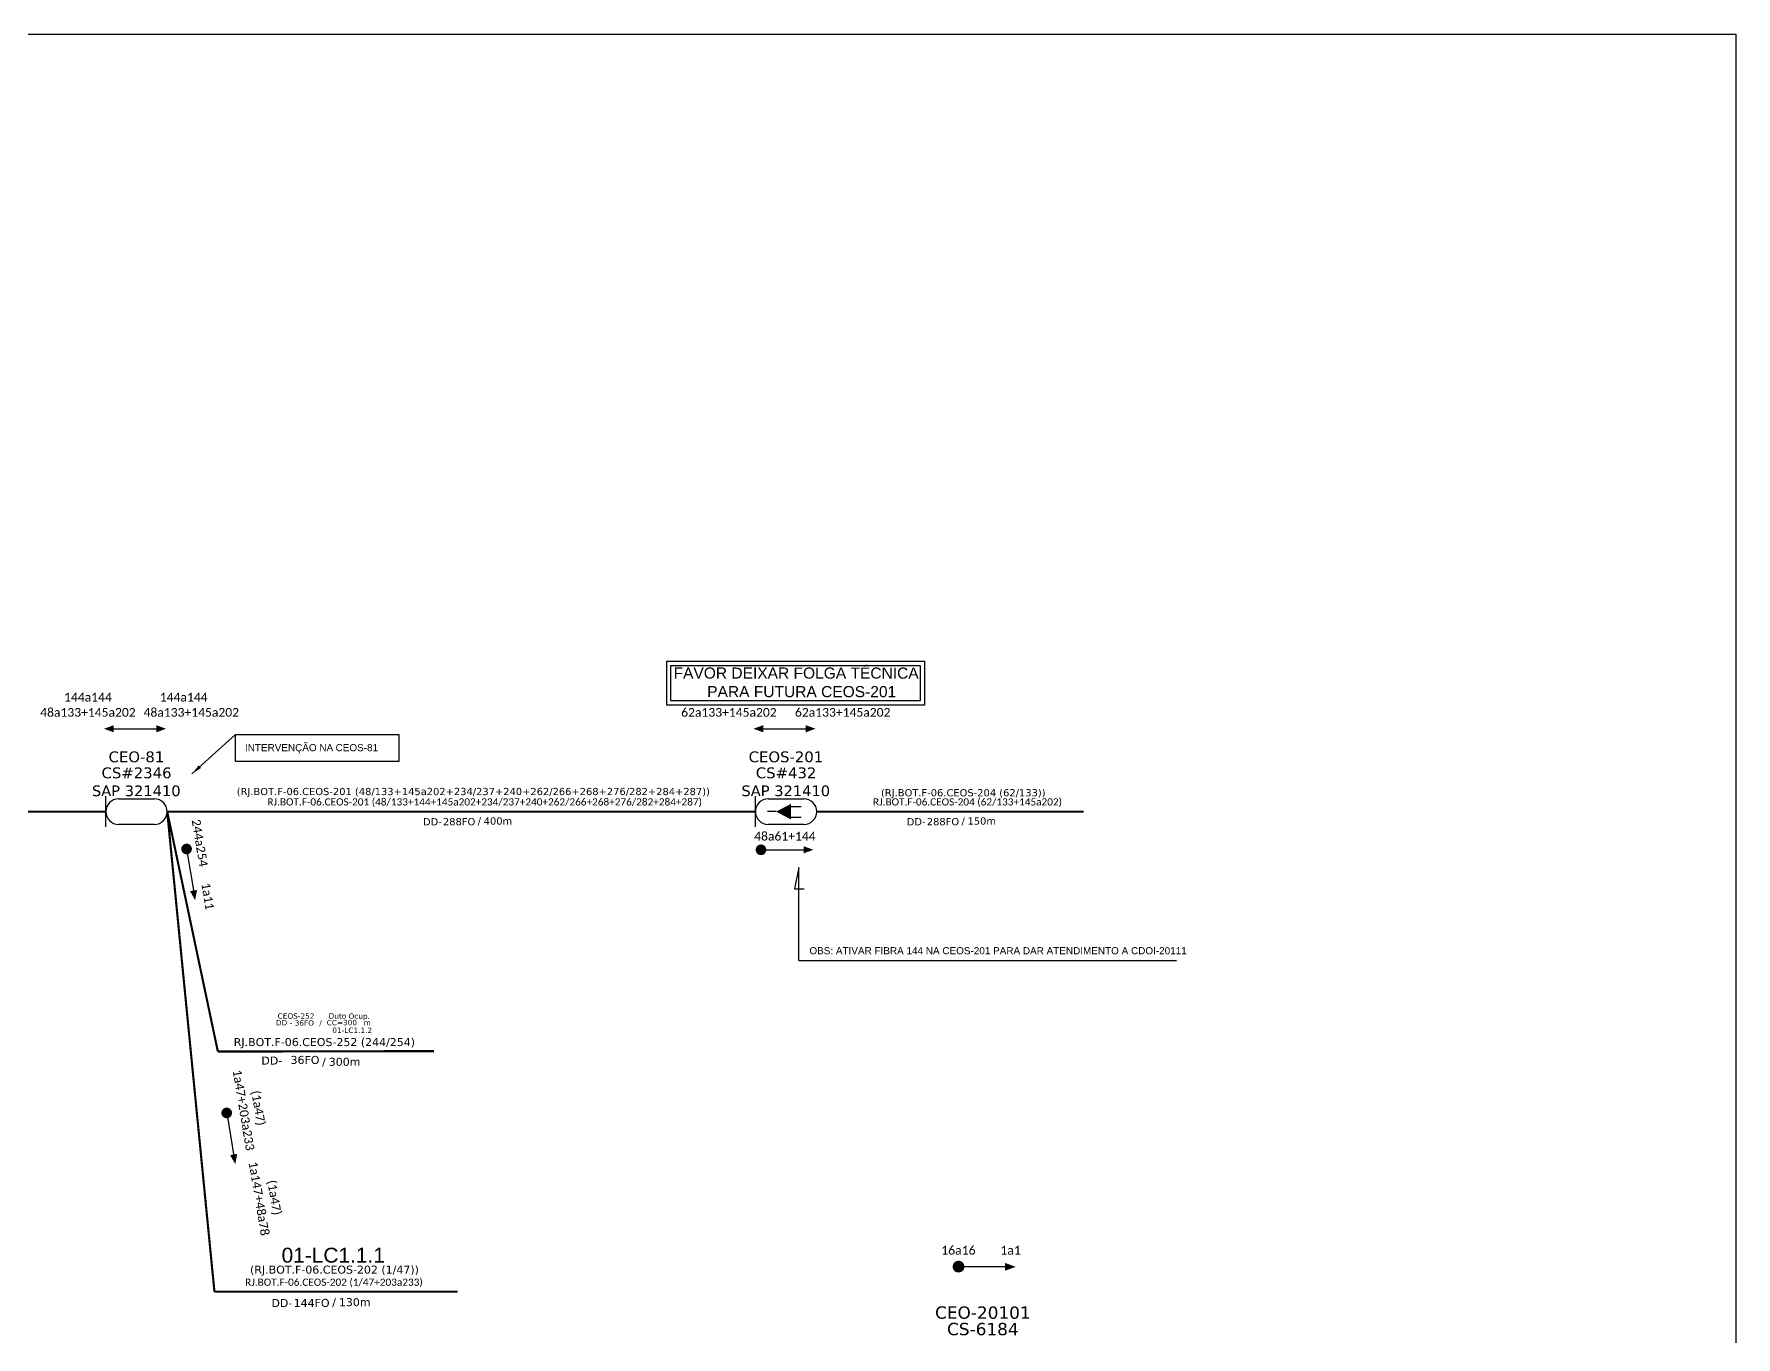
# Model space of a CAD drawing. Header units: inches. Extents: x -276 to 2427, y -126 to 468.
# Drawn here: x 246.2 to 565.1, y 223.8 to 468 of the extents above; entities that cross this region are included whole.
import ezdxf
from ezdxf.enums import TextEntityAlignment as Align

# ---------------------------------------------------------------- set-up
doc = ezdxf.new("R2010")
doc.units = ezdxf.units.IN
doc.header["$MEASUREMENT"] = 0
doc.linetypes.add('ARILSUPP', pattern=[2.98, 1.42, -0.71, 0.14, -0.71])
for name, color, linetype in [('20.4-CEOS', 1, 'Continuous'), ('20.5-CABO AÉREO', 1, 'Continuous'), ('CEO', 1, 'Continuous'), ('label_cabos', 7, 'Continuous'), ('LC1', 3, 'Continuous'), ('SETA', 7, 'Continuous'), ('texto', 255, 'Continuous')]:
    doc.layers.add(name, color=color, linetype=linetype)
doc.layers.add('40.1-ETIQUETAS', color=1, linetype='Continuous', lineweight=20)
doc.styles.add('ARIAL', font='arial.ttf')
doc.styles.add('siredit', font='verdana.ttf')
doc.dimstyles.new('CL', dxfattribs={"dimtxt": 1, "dimasz": 2, "dimexe": 0.18, "dimexo": 0.0625, "dimgap": 0.09, "dimtad": 0, "dimdec": 0, "dimrnd": 1, "dimzin": 0, "dimdsep": 46, "dimtxsty": 'siredit', "dimblk": 'NONE', "dimcen": 0, "dimse1": 1, "dimse2": 1, "dimsd1": 1, "dimsd2": 1, "dimclrt": 7, "dimadec": 0, "dimazin": 0, "dimtfac": 1, "dimtdec": 0, "dimtofl": 0, "dimtmove": 0, "dimatfit": 3, "dimfxl": 0, "dimtolj": 1, "dimtzin": 0, "dimarcsym": 0})

# ---------------------------------------------------------------- blocks, each defined once
blk = doc.blocks.new('_None')

msp = doc.modelspace()

# ---------------------------------------------------------------- linework, layer by layer
at = {"color": 7}
msp.add_lwpolyline([(-275.89, 468.03), (565.11, 468.03), (565.11, -125.97), (-275.89, -125.97)], close=True, dxfattribs=at)
at = {"color": 5, "ltscale": 9e-07}
for points in [[(364.77, 350.44), (413.03, 350.44), (413.03, 342.23), (364.77, 342.23)], [(365.54, 349.67), (412.26, 349.67), (412.26, 343), (365.54, 343)]]:
    msp.add_lwpolyline(points, close=True, dxfattribs=at)
at = {"color": 0}
msp.add_lwpolyline([(261.11, 337.79), (269.09, 337.79)], dxfattribs=at)
msp.add_lwpolyline([(283.92, 336.7), (314.54, 336.7), (314.54, 331.66), (283.92, 331.66)], close=True, dxfattribs=at)
at = {"color": 7}
for points in [[(382.83, 337.79), (390.81, 337.79)], [(382.41, 315.1), (390.39, 315.1)]]:
    msp.add_lwpolyline(points, dxfattribs=at)
at = {"color": 0, "const_width": 1}
for points in [[(274.69, 315.75, 1), (274.85, 314.77, 1)], [(282.21, 266.27, 1), (282.37, 265.29, 1)]]:
    msp.add_lwpolyline(points, format="xyb", close=True, dxfattribs=at)
at = {"color": 7}
for points, const_width in [([(381.91, 315.1, 1), (382.91, 315.1, 1)], 1), ([(418.88, 236.96, 1), (419.98, 236.96, 1)], 1.1)]:
    msp.add_lwpolyline(points, format="xyb", close=True, dxfattribs=dict(at, const_width=const_width))
at = {"color": 6}
for points in [[(389.5, 294.38), (389.5, 311.8), (388.68, 307.78), (390.53, 307.78)], [(389.5, 294.38), (460.29, 294.38)]]:
    msp.add_lwpolyline(points, dxfattribs=at)
at = {"layer": '20.4-CEOS', "color": 5}
for p, q in [((262.03, 324.66), (268.74, 324.66)), ((383.74, 324.66), (390.46, 324.66)), ((268.74, 319.87), (262.03, 319.87)), ((390.46, 319.87), (383.74, 319.87))]:
    msp.add_line(p, q, dxfattribs=at)
for points in [[(259.64, 319.38), (259.64, 325.15)], [(381.35, 319.38), (381.35, 325.15)], [(385.25, 322.26), (383.63, 322.26)], [(387.89, 323.21), (389.93, 323.21)], [(387.89, 321.22), (389.93, 321.22)]]:
    msp.add_lwpolyline(points, dxfattribs=at)
msp.add_lwpolyline([(385.25, 322.26, 0, 2.95, 0), (388.02, 322.26, 2.95, 2.95, 0)], format="xyseb", dxfattribs=at)
for centre, start, end in [((262.03, 322.26), 90, 270), ((268.74, 322.26), 270, 90), ((383.74, 322.26), 90, 270), ((390.46, 322.26), 270, 90)]:
    msp.add_arc(centre, 2.39, start, end, dxfattribs=at)
at = {"layer": '20.5-CABO AÉREO', "color": 5, "ltscale": 8, "const_width": 0.4}
for points in [[(194.24, 322.26), (259.64, 322.26)], [(271.14, 322.26), (381.35, 322.26)]]:
    msp.add_lwpolyline(points, dxfattribs=at)
at = {"layer": '20.5-CABO AÉREO', "color": 0, "ltscale": 8, "const_width": 0.4}
for points in [[(271.14, 322.26), (275.56, 277.26)], [(271.14, 322.26), (280.63, 277.28)], [(392.85, 322.26), (442.85, 322.26)], [(280.63, 277.28), (321.14, 277.36)], [(275.56, 277.26), (279.99, 232.25)], [(279.99, 232.25), (325.56, 232.25)]]:
    msp.add_lwpolyline(points, dxfattribs=at)
at = {"layer": 'SETA', "color": 0}
for points in [[(274.77, 315.26), (276.17, 306.78)], [(282.29, 265.78), (283.69, 257.3)]]:
    msp.add_lwpolyline(points, dxfattribs=at)
at = {"layer": 'SETA', "color": 7}
msp.add_lwpolyline([(419.43, 236.96), (428.89, 236.96)], dxfattribs=at)
at = {"layer": 'SETA', "color": 0}
for points in [[(261.12, 337.13), (259.28, 337.79), (261.11, 338.46)], [(269.09, 338.46), (270.93, 337.8), (269.1, 337.13)], [(276.73, 307.57), (276.37, 305.65), (275.42, 307.35)], [(284.25, 258.09), (283.89, 256.17), (282.93, 257.87)]]:
    msp.add_solid(points, dxfattribs=at)
at = {"layer": 'SETA', "color": 8}
msp.add_solid([(382.83, 337.13), (380.99, 337.79), (382.82, 338.46)], dxfattribs=at)
at = {"layer": 'SETA', "color": 7}
for points in [[(390.8, 338.46), (392.64, 337.8), (390.81, 337.13)], [(390.39, 315.77), (392.23, 315.11), (390.4, 314.43)], [(428.13, 237.66), (430.14, 236.92), (428.13, 236.19)]]:
    msp.add_solid(points, dxfattribs=at)

# ---------------------------------------------------------------- texts
at = {"color": 7, "style": 'ARIAL'}
for s, p in [('FAVOR DEIXAR FOLGA TÉCNICA', (366.03, 347.2)), ('PARA FUTURA CEOS-201', (372.33, 343.72))]:
    msp.add_text(s, height=2.0835, rotation=359.9867, dxfattribs=at).set_placement(p)
at = {"color": 0, "style": 'ARIAL'}
msp.add_text('INTERVENÇÃO NA', height=1.3317, dxfattribs=at).set_placement((302.24, 333.59), align=Align.RIGHT)
msp.add_text('CEOS-81', height=1.332, dxfattribs=at).set_placement((302.69, 333.59))
at = {"color": 6, "style": 'ARIAL'}
msp.add_text('OBS: ATIVAR FIBRA 144 NA CEOS-201 PARA DAR ATENDIMENTO A CDOI-20111', height=1.3317, dxfattribs=at).set_placement((462.19, 295.52), align=Align.RIGHT)
at = {"layer": '20.4-CEOS', "color": 7, "style": 'siredit'}
for s, height, p in [('CS#2346', 2.028, (265.39, 329.53)), ('SAP 321410', 2, (265.34, 326.16))]:
    msp.add_text(s, height=height, dxfattribs=at).set_placement(p, align=Align.MIDDLE_CENTER)
at = {"layer": '20.4-CEOS', "color": 5, "style": 'siredit'}
for s, height, p in [('CS#432', 2.028, (387.11, 329.53)), ('SAP 321410', 2, (387.05, 326.16))]:
    msp.add_text(s, height=height, dxfattribs=at).set_placement(p, align=Align.MIDDLE_CENTER)
at = {"layer": '20.4-CEOS', "color": 7, "style": 'siredit'}
for tag, text, p in [('CEO-20101', 'CEOSXXX', (423.99, 229.5)), ('CS-6184', 'CS-XXXX', (423.99, 226.41))]:
    msp.add_attdef(tag, text=text, height=2.308, rotation=359.9211, dxfattribs=at).set_placement(p, align=Align.TOP_CENTER)
at = {"layer": '40.1-ETIQUETAS', "color": 5, "style": 'siredit'}
msp.add_text('(RJ.BOT.F-06.CEOS-201 (48/133+145a202+234/237+240+262/266+268+276/282+284+287))', height=1.35, dxfattribs=at).set_placement((328.5, 326.03), align=Align.MIDDLE_CENTER)
at = {"layer": '40.1-ETIQUETAS', "color": 0, "style": 'siredit'}
for s, height, p in [('(RJ.BOT.F-06.CEOS-204 (62/133))', 1.35, (420.32, 325.8)), ('RJ.BOT.F-06.CEOS-252 (244/254)', 1.5, (300.59, 279.06)), ('(RJ.BOT.F-06.CEOS-202 (1/47))', 1.5, (302.48, 236.4))]:
    msp.add_text(s, height=height, dxfattribs=at).set_placement(p, align=Align.MIDDLE_CENTER)
at = {"layer": '40.1-ETIQUETAS', "color": 5, "style": 'siredit'}
for s, p in [('DD-', (322.59, 320.36)), ('288FO', (328.87, 320.38)), ('/', (329.94, 320.5))]:
    msp.add_text(s, height=1.35, dxfattribs=at).set_placement(p, align=Align.MIDDLE_RIGHT)
msp.add_text('400m', height=1.35, dxfattribs=at).set_placement((330.45, 320.5), align=Align.MIDDLE_LEFT)
at = {"layer": '40.1-ETIQUETAS', "color": 0, "style": 'siredit'}
for s, height, p in [('DD-', 1.35, (413.26, 320.36)), ('288FO', 1.35, (419.54, 320.38)), ('/', 1.35, (420.61, 320.5)), ('DD-', 1.5, (292.69, 275.59)), ('36FO', 1.5, (299.67, 275.71)), ('/', 1.5, (300.85, 275.36)), ('DD-', 1.5, (294.58, 230.14)), ('144FO', 1.5, (301.56, 230.16)), ('/', 1.5, (302.75, 230.3))]:
    msp.add_text(s, height=height, dxfattribs=at).set_placement(p, align=Align.MIDDLE_RIGHT)
for s, height, p in [('150m', 1.35, (421.11, 320.5)), ('300m', 1.5, (301.41, 275.36)), ('130m', 1.5, (303.31, 230.3))]:
    msp.add_text(s, height=height, dxfattribs=at).set_placement(p, align=Align.MIDDLE_LEFT)
at = {"layer": '40.1-ETIQUETAS', "color": 0}
for s, insert, char_height, width, attachment_point, style in [('{\\fCalibri|b0|i0|c0|p34;\\C1;144a144}', (256.28, 343.71), 1.633, 27.8947, 5, 'ARIAL'), ('{\\fCalibri|b0|i0|c0|p34;\\C1;144a144}', (274.23, 343.71), 1.633, 27.8947, 5, 'ARIAL'), ('{\\fCalibri|b0|i0|c0|p34;48a133+145a202}', (256.28, 340.86), 1.633, 27.8947, 5, 'ARIAL'), ('{\\fCalibri|b0|i0|c0|p34;48a133+145a202}', (275.65, 340.86), 1.633, 27.8947, 5, 'ARIAL'), ('{\\fCalibri|b0|i0|c0|p34;RJ.BOT.F-06.CEOS-204 (62/133+145a202)}', (403.4, 324.76), 1.35, 59.7129, 1, 'siredit'), ('{\\fCalibri|b0|i0|c0|p34;RJ.BOT.F-06.CEOS-202 (1/47+203a233)}', (285.74, 234.72), 1.35, 33.7679, 1, 'siredit')]:
    msp.add_mtext(s, dxfattribs=dict(at, insert=insert, char_height=char_height, width=width, attachment_point=attachment_point, style=style))
at = {"layer": '40.1-ETIQUETAS', "color": 8, "insert": (376.4, 340.86), "char_height": 1.633, "width": 27.8947, "attachment_point": 5, "style": 'ARIAL'}
msp.add_mtext('{\\fCalibri|b0|i0|c0|p34;\\C0;62a133+145a202}', dxfattribs=at)
at = {"layer": '40.1-ETIQUETAS', "color": 7, "char_height": 1.633, "width": 27.8947, "attachment_point": 5, "style": 'ARIAL'}
for s, insert in [('{\\fCalibri|b0|i0|c0|p34;\\C0;62a133+145a202}', (397.72, 340.86)), ('{\\fCalibri|b0|i0|c0|p34;48a61\\C1;+144}', (386.89, 317.65))]:
    msp.add_mtext(s, dxfattribs=dict(at, insert=insert))
at = {"layer": '40.1-ETIQUETAS', "color": 1, "insert": (289.92, 324.76), "char_height": 1.35, "width": 91.2258, "attachment_point": 1, "style": 'siredit'}
msp.add_mtext('{\\fCalibri|b0|i0|c0|p34;RJ.BOT.F-06.CEOS-201 (48/133+144+145a202+234/237+240+262/266+268+276/282+284+287)}', dxfattribs=at)
at = {"layer": '40.1-ETIQUETAS', "color": 0, "char_height": 1.633, "width": 27.8947, "attachment_point": 5, "rotation": 279.4257, "style": 'ARIAL'}
for s, insert in [('{\\fCalibri|b0|i0|c0|p34;244a254}', (277.24, 316.38)), ('{\\fCalibri|b0|i0|c0|p34;1a11}', (278.74, 306.39)), ('{\\fCalibri|b0|i0|c0|p34;1a47+203a233}', (285.45, 266.3)), ('{\\fCalibri|b0|i0|c0|p34;(1a47)}', (288.06, 266.67)), ('{\\fCalibri|b0|i0|c0|p34;1a\\C7;147+48a78}', (288.35, 249.72)), ('{\\fCalibri|b0|i0|c0|p34;(1a47)}', (291.06, 249.88))]:
    msp.add_mtext(s, dxfattribs=dict(at, insert=insert))
at = {"layer": 'CEO', "color": 7, "style": 'siredit'}
msp.add_text('CEO-81', height=2.028, dxfattribs=at).set_placement((265.37, 332.53), align=Align.MIDDLE_CENTER)
at = {"layer": 'CEO', "color": 5, "style": 'siredit'}
msp.add_text('CEOS-201', height=2.028, dxfattribs=at).set_placement((387.08, 332.53), align=Align.MIDDLE_CENTER)
at = {"layer": 'label_cabos', "color": 6, "style": 'siredit'}
for s, p in [('CEOS-252', (295.28, 283.94)), ('Duto Ocup.', (305.26, 283.93)), ('DD - ', (293.26, 282.68)), ('36FO', (296.84, 282.63)), ('/', (299.87, 282.63)), ('CC=', (302.56, 282.7)), ('01-LC1.1.2', (305.8, 281.27)), ('m', (308.62, 282.68))]:
    msp.add_text(s, height=1, rotation=359.69, dxfattribs=at).set_placement(p, align=Align.MIDDLE_CENTER)
msp.add_text('300', height=1, rotation=359.69, dxfattribs=at).set_placement((304.08, 282.23))
at = {"layer": 'LC1', "color": 0, "linetype": 'ARILSUPP', "style": 'ARIAL'}
msp.add_text('01-LC1.1.1', height=2.8, dxfattribs=at).set_placement((302.25, 239.11), align=Align.MIDDLE_CENTER)
at = {"layer": 'texto', "color": 7, "char_height": 1.65, "width": 27.8947, "attachment_point": 5}
for s, insert in [('\\C7;\\fCalibri|b0|i0|c0|p34;16a16', (419.4, 240.03)), ('\\C7;\\fCalibri|b0|i0|c0|p34;1a1', (429.18, 240.03))]:
    msp.add_mtext(s, dxfattribs=dict(at, insert=insert))

# ---------------------------------------------------------------- leaders
at = {"color": 0}
msp.add_leader([(275.78, 329.35), (283.92, 336.7)], dimstyle='CL', override={"dimgap": 0.09, "dimtad": 0}, dxfattribs=at)

doc.saveas('drawing.dxf')
